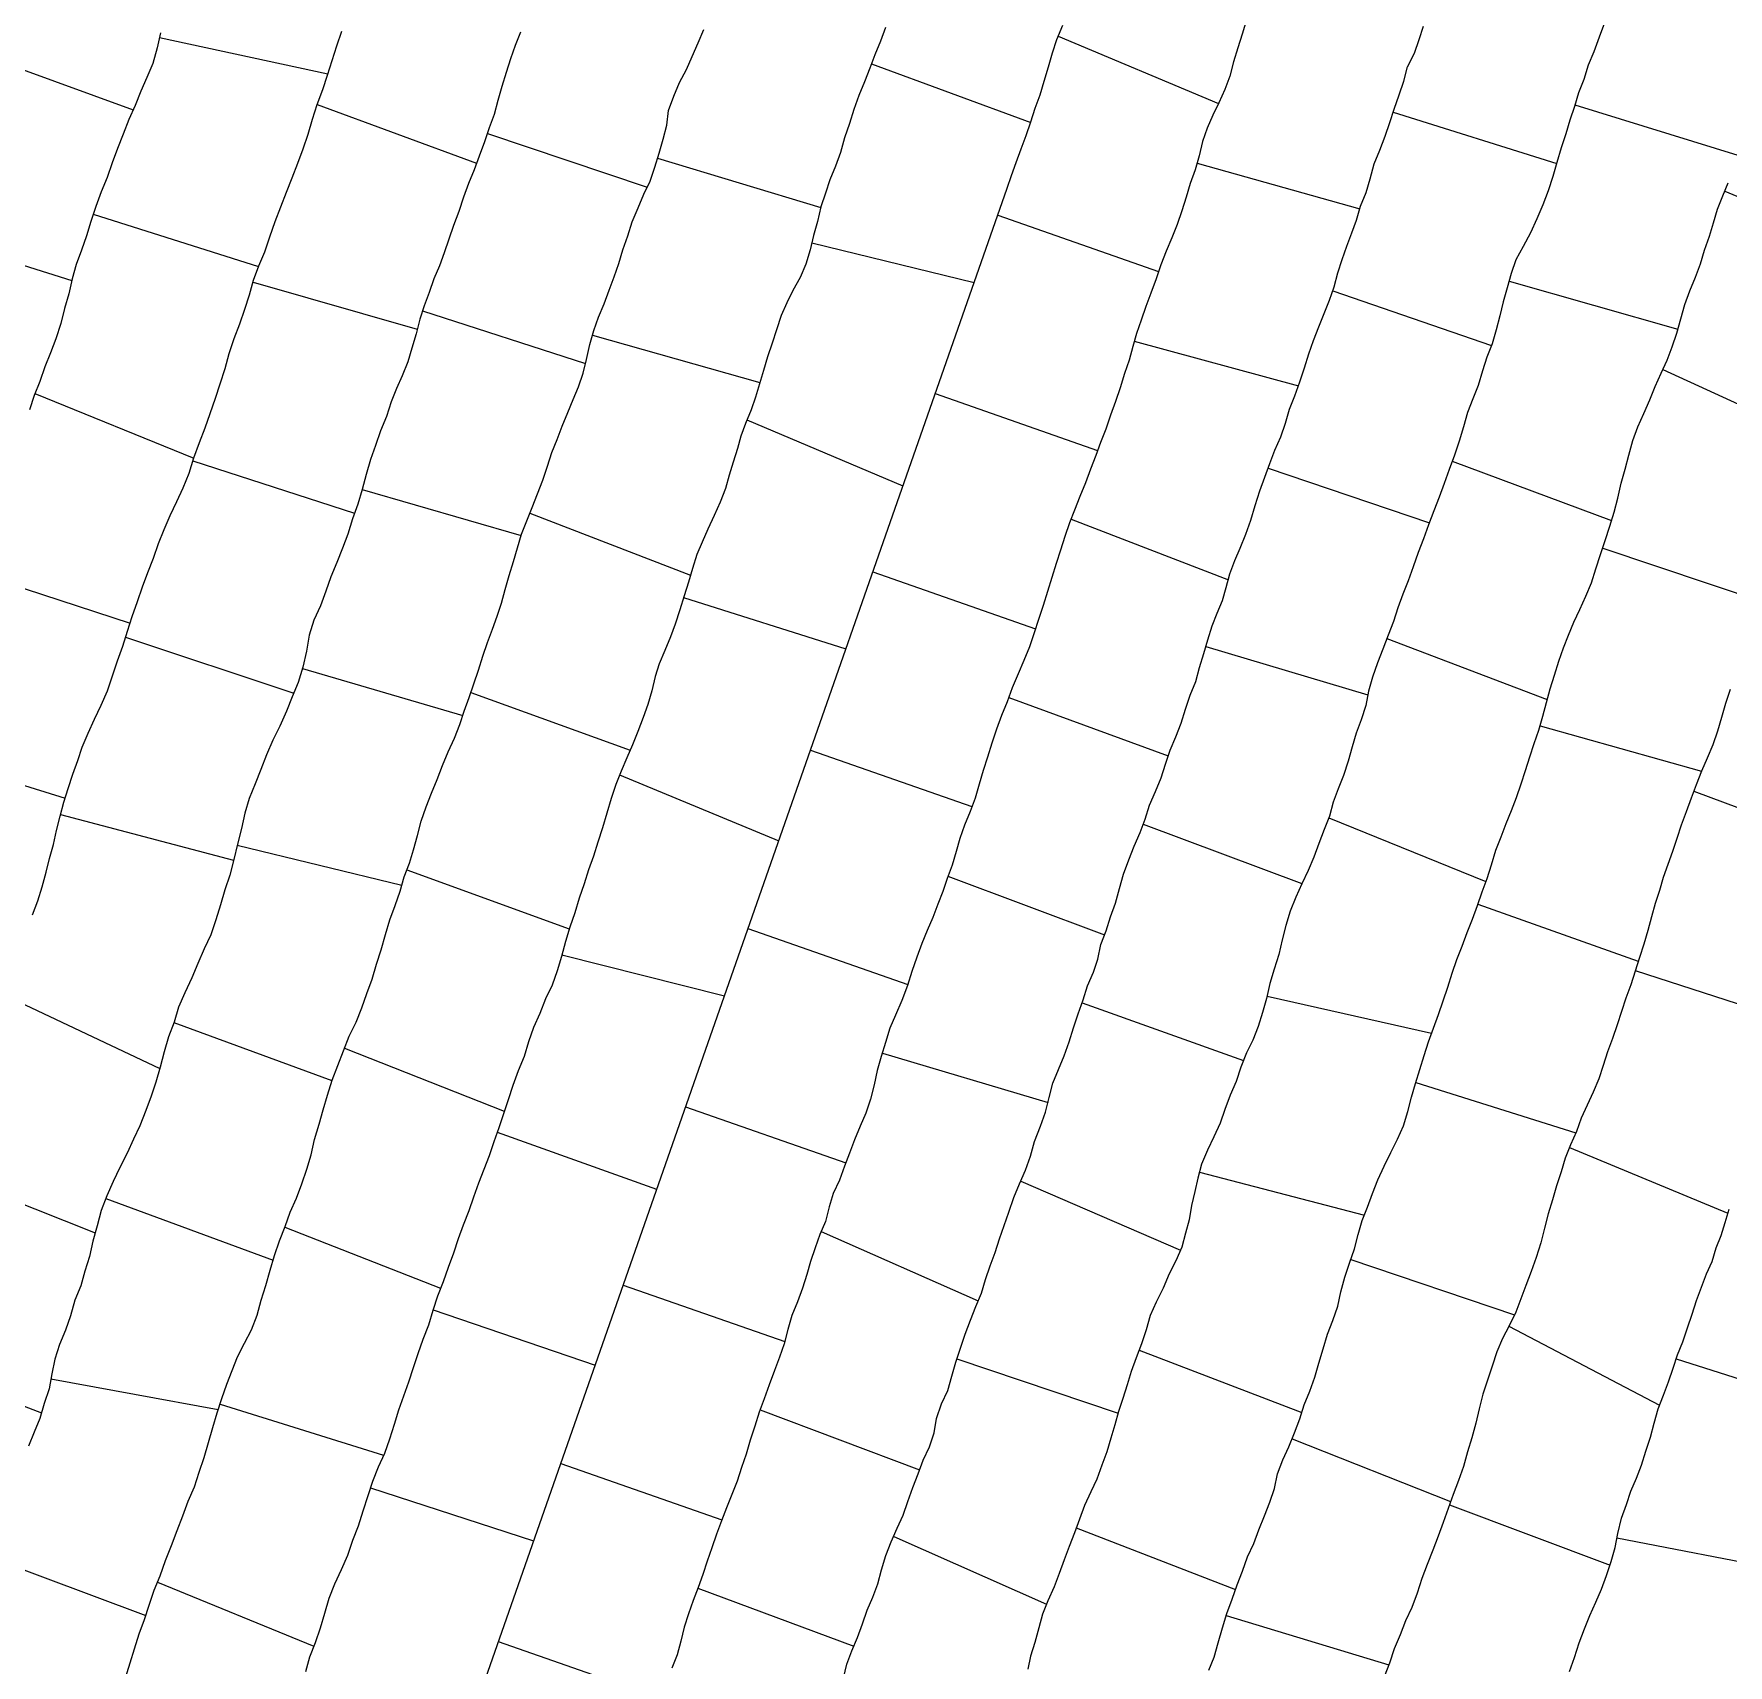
# Model space of a CAD drawing. Extents: x 703186 to 703989, y 1560402 to 1561368.
# Drawn here: x 703817.19 to 703862.04, y 1560489.31 to 1560532.48 of the extents above; entities that cross this region are included whole.
import ezdxf

# ---------------------------------------------------------------- set-up
doc = ezdxf.new("R2010")
doc.units = 0
doc.layers.add('10124_2002_REAL', color=30, linetype='Continuous')
doc.layers.add('AGROCAD PLL', color=7, linetype='Continuous')

msp = doc.modelspace()

# ---------------------------------------------------------------- linework, layer by layer
at = {"layer": '10124_2002_REAL'}
for points in [[(703849.2865, 1560532.8462), (703849.1762, 1560532.4709), (703849.0606, 1560532.1134), (703848.9493, 1560531.7413), (703848.8456, 1560531.359), (703848.7154, 1560531.004), (703848.5551, 1560530.6577), (703848.3996, 1560530.3279), (703848.2491, 1560529.982), (703848.1286, 1560529.6269), (703848.0369, 1560529.2501), (703847.9327, 1560528.8774), (703847.8005, 1560528.5225), (703847.6952, 1560528.1594), (703847.5813, 1560527.7928), (703847.4574, 1560527.4334), (703847.3149, 1560527.0826), (703847.165, 1560526.7258), (703847.0247, 1560526.369), (703846.9017, 1560525.9973), (703846.7615, 1560525.6208), (703846.6285, 1560525.2607), (703846.4989, 1560524.9041), (703846.375, 1560524.5455), (703846.2824, 1560524.2038), (703846.189, 1560523.8402), (703846.0645, 1560523.4867), (703845.9469, 1560523.1139), (703845.8197, 1560522.7456), (703845.6951, 1560522.3863), (703845.5714, 1560522.0179), (703845.4304, 1560521.6683), (703845.2984, 1560521.3177), (703845.1648, 1560520.9547), (703845.0333, 1560520.5969), (703844.8817, 1560520.2395), (703844.7416, 1560519.8772), (703844.6096, 1560519.5351), (703844.4801, 1560519.1724), (703844.369, 1560518.8155), (703844.2534, 1560518.4593), (703844.1381, 1560518.0955), (703844.0275, 1560517.7214), (703843.9082, 1560517.3471), (703843.7846, 1560516.9837), (703843.6671, 1560516.6277), (703843.5475, 1560516.259), (703843.3945, 1560515.8961), (703843.2442, 1560515.5399), (703843.0916, 1560515.1725), (703842.9553, 1560514.8014), (703842.8074, 1560514.4387), (703842.6716, 1560514.0762), (703842.5489, 1560513.7042), (703842.4337, 1560513.3407), (703842.3176, 1560512.9871), (703842.2159, 1560512.6218), (703842.1068, 1560512.251), (703841.973, 1560511.8971), (703841.8231, 1560511.5387), (703841.7069, 1560511.1801), (703841.6067, 1560510.8381), (703841.4996, 1560510.4825), (703841.3647, 1560510.1231), (703841.2499, 1560509.7795), (703841.1179, 1560509.4464), (703840.9901, 1560509.092), (703840.8379, 1560508.7495), (703840.6965, 1560508.4077), (703840.5642, 1560508.0463), (703840.436, 1560507.6684), (703840.3208, 1560507.2958), (703840.1693, 1560506.8925), (703840.0011, 1560506.5115), (703839.8492, 1560506.1643), (703839.7357, 1560505.7877), (703839.624, 1560505.4119), (703839.515, 1560505.0464), (703839.4378, 1560504.6624), (703839.337, 1560504.2838), (703839.2149, 1560503.914), (703839.0643, 1560503.5706), (703838.9164, 1560503.2136), (703838.7788, 1560502.8599), (703838.6478, 1560502.5085), (703838.5158, 1560502.1427), (703838.353, 1560501.7887), (703838.2469, 1560501.4325), (703838.151, 1560501.0501), (703837.9967, 1560500.7017), (703837.8704, 1560500.3519), (703837.7518, 1560499.9932), (703837.6502, 1560499.6442), (703837.5361, 1560499.2809), (703837.4016, 1560498.921), (703837.2586, 1560498.5616), (703837.1491, 1560498.1891), (703837.0541, 1560497.8134), (703836.9309, 1560497.4618), (703836.8001, 1560497.1054), (703836.6592, 1560496.7294), (703836.5255, 1560496.3567), (703836.3917, 1560496.0006), (703836.2725, 1560495.6328), (703836.1548, 1560495.2612), (703836.0434, 1560494.8906), (703835.9261, 1560494.5415), (703835.8098, 1560494.1798), (703835.6657, 1560493.8225), (703835.5259, 1560493.4669), (703835.3942, 1560493.124), (703835.2641, 1560492.7731), (703835.135, 1560492.4158), (703835.0136, 1560492.0605), (703834.896, 1560491.7035), (703834.7739, 1560491.3592), (703834.6454, 1560491.0132), (703834.5175, 1560490.6686), (703834.4066, 1560490.3077), (703834.3168, 1560489.9431), (703834.2167, 1560489.5805), (703834.0822, 1560489.2225)], [(703858.7639, 1560532.7704), (703858.6244, 1560532.3896), (703858.4809, 1560532.0073), (703858.3319, 1560531.6485), (703858.2165, 1560531.273), (703858.0809, 1560530.9165), (703857.971, 1560530.5606), (703857.8528, 1560530.199), (703857.7428, 1560529.835), (703857.6181, 1560529.4623), (703857.5096, 1560529.0727), (703857.3977, 1560528.7048), (703857.2722, 1560528.3268), (703857.1362, 1560527.9537), (703856.9753, 1560527.5862), (703856.806, 1560527.2171), (703856.617, 1560526.853), (703856.4235, 1560526.5012), (703856.3006, 1560526.139), (703856.193, 1560525.7587), (703856.0863, 1560525.3917), (703855.997, 1560525.0175), (703855.9019, 1560524.6452), (703855.7948, 1560524.275), (703855.652, 1560523.9207), (703855.5358, 1560523.5572), (703855.4192, 1560523.176), (703855.286, 1560522.8185), (703855.1373, 1560522.4545), (703855.0324, 1560522.0766), (703854.9169, 1560521.7026), (703854.7952, 1560521.3269), (703854.6564, 1560520.9542), (703854.5215, 1560520.5777), (703854.3906, 1560520.22), (703854.2505, 1560519.856), (703854.1109, 1560519.483), (703853.9742, 1560519.1167), (703853.8392, 1560518.7495), (703853.7063, 1560518.377), (703853.566, 1560518.006), (703853.4271, 1560517.6528), (703853.3011, 1560517.2878), (703853.181, 1560516.9233), (703853.0432, 1560516.567), (703852.9029, 1560516.1981), (703852.7609, 1560515.8347), (703852.6289, 1560515.4576), (703852.523, 1560515.0818), (703852.4456, 1560514.7043), (703852.3279, 1560514.3259), (703852.1924, 1560513.9705), (703852.0868, 1560513.6116), (703851.986, 1560513.2312), (703851.8562, 1560512.855), (703851.7215, 1560512.5006), (703851.5849, 1560512.1424), (703851.489, 1560511.7712), (703851.3466, 1560511.4186), (703851.2064, 1560511.0515), (703851.0717, 1560510.6929), (703850.9191, 1560510.3408), (703850.7526, 1560509.9826), (703850.5983, 1560509.6296), (703850.4509, 1560509.2639), (703850.3295, 1560508.8842), (703850.2326, 1560508.506), (703850.1441, 1560508.1175), (703850.0218, 1560507.7249), (703849.9108, 1560507.3434), (703849.8221, 1560506.9505), (703849.7158, 1560506.5773), (703849.5999, 1560506.2056), (703849.4557, 1560505.847), (703849.2879, 1560505.5089), (703849.1421, 1560505.1299), (703849.0141, 1560504.7491), (703848.8603, 1560504.3921), (703848.7135, 1560504.0156), (703848.5963, 1560503.646), (703848.4256, 1560503.2862), (703848.2567, 1560502.9324), (703848.0998, 1560502.5652), (703848.004, 1560502.1982), (703847.9253, 1560501.8378), (703847.8337, 1560501.4708), (703847.7713, 1560501.0926), (703847.6771, 1560500.7413), (703847.5797, 1560500.3668), (703847.4231, 1560500.0047), (703847.2459, 1560499.6609), (703847.0852, 1560499.2827), (703846.9014, 1560498.9122), (703846.7411, 1560498.5571), (703846.6359, 1560498.1765), (703846.5123, 1560497.8099), (703846.3718, 1560497.4433), (703846.237, 1560497.0812), (703846.1336, 1560496.7288), (703846.0169, 1560496.3636), (703845.9046, 1560496.0162), (703845.8025, 1560495.6668), (703845.6976, 1560495.3124), (703845.5951, 1560494.9522), (703845.4623, 1560494.5972), (703845.3275, 1560494.2297), (703845.167, 1560493.892), (703845.0025, 1560493.53), (703844.8719, 1560493.1681), (703844.7341, 1560492.8114), (703844.5933, 1560492.4467), (703844.4686, 1560492.091), (703844.3303, 1560491.7304), (703844.1954, 1560491.381), (703844.0328, 1560491.0098), (703843.8952, 1560490.654), (703843.7922, 1560490.2924), (703843.6923, 1560489.9102), (703843.5764, 1560489.5481), (703843.5011, 1560489.1989)], [(703813.668, 1560444.7559), (703842.9533, 1560528.3916), (703843.0714, 1560528.7292), (703843.1936, 1560529.0752), (703843.3265, 1560529.4408), (703843.4601, 1560529.786), (703843.5855, 1560530.1479), (703843.6998, 1560530.5166), (703843.8249, 1560530.8651), (703843.9325, 1560531.224), (703844.0522, 1560531.6025), (703844.157, 1560531.975), (703844.2707, 1560532.332), (703844.4293, 1560532.7102)], [(703830.0728, 1560532.523), (703829.9342, 1560532.1713), (703829.8088, 1560531.8193), (703829.6912, 1560531.4523), (703829.5786, 1560531.082), (703829.4728, 1560530.7162), (703829.3723, 1560530.3444), (703829.2483, 1560529.9885), (703829.1239, 1560529.6185), (703828.9804, 1560529.2466), (703828.8451, 1560528.8775), (703828.6953, 1560528.5154), (703828.5646, 1560528.1542), (703828.4381, 1560527.779), (703828.3003, 1560527.4088), (703828.1736, 1560527.0418), (703828.0501, 1560526.6883), (703827.9296, 1560526.3383), (703827.7833, 1560525.9921), (703827.6522, 1560525.6352), (703827.5239, 1560525.2856), (703827.4076, 1560524.9248), (703827.3082, 1560524.5368), (703827.1997, 1560524.1629), (703827.0872, 1560523.8007), (703826.939, 1560523.4263), (703826.7931, 1560523.0933), (703826.6522, 1560522.7368), (703826.5237, 1560522.3482), (703826.3719, 1560521.9702), (703826.2344, 1560521.5861), (703826.1043, 1560521.2105), (703825.9875, 1560520.8217), (703825.8796, 1560520.4231), (703825.7661, 1560520.0305), (703825.626, 1560519.6422), (703825.5014, 1560519.2415), (703825.3654, 1560518.8682), (703825.2138, 1560518.4916), (703825.0561, 1560518.1131), (703824.9196, 1560517.7262), (703824.7755, 1560517.3453), (703824.6015, 1560516.962), (703824.4823, 1560516.5626), (703824.4125, 1560516.1389), (703824.3084, 1560515.7155), (703824.1887, 1560515.3096), (703824.0326, 1560514.936), (703823.8835, 1560514.5525), (703823.7011, 1560514.1593), (703823.5136, 1560513.7891), (703823.3479, 1560513.399), (703823.2003, 1560513.0072), (703823.0475, 1560512.6322), (703822.8887, 1560512.2409), (703822.7793, 1560511.8587), (703822.6906, 1560511.4502), (703822.5829, 1560511.0331), (703822.4838, 1560510.6262), (703822.375, 1560510.2162), (703822.2432, 1560509.8215), (703822.1343, 1560509.4259), (703822.0095, 1560509.0296), (703821.8777, 1560508.6364), (703821.6985, 1560508.2613), (703821.5306, 1560507.8792), (703821.3735, 1560507.4927), (703821.1893, 1560507.101), (703821.0238, 1560506.7203), (703820.9037, 1560506.3252), (703820.7594, 1560505.9316), (703820.6398, 1560505.5344), (703820.5335, 1560505.1325), (703820.42, 1560504.7397), (703820.2992, 1560504.363), (703820.155, 1560503.9822), (703819.9981, 1560503.5784), (703819.8324, 1560503.2275), (703819.6653, 1560502.8549), (703819.4701, 1560502.478), (703819.2911, 1560502.1057), (703819.1206, 1560501.7276), (703818.9776, 1560501.3412), (703818.8666, 1560500.9341), (703818.7512, 1560500.5246), (703818.6615, 1560500.1213), (703818.5437, 1560499.7359), (703818.4354, 1560499.3468), (703818.2794, 1560498.9641), (703818.1588, 1560498.5548), (703818.0315, 1560498.1689), (703817.8741, 1560497.7924), (703817.7501, 1560497.4064), (703817.6679, 1560497.0208), (703817.594, 1560496.6173), (703817.4649, 1560496.2276), (703817.3481, 1560495.8375), (703817.2, 1560495.4694), (703817.0497, 1560495.1025)], [(703820.5434, 1560532.5054), (703820.4577, 1560532.1067), (703820.3449, 1560531.698), (703820.1797, 1560531.3281), (703820.0224, 1560530.9605), (703819.8696, 1560530.5827), (703819.7028, 1560530.2129), (703819.5594, 1560529.826), (703819.4071, 1560529.4464), (703819.2619, 1560529.0621), (703819.1304, 1560528.6746), (703818.9754, 1560528.2956), (703818.8288, 1560527.9142), (703818.7023, 1560527.5151), (703818.5865, 1560527.1376), (703818.4542, 1560526.7522), (703818.3128, 1560526.3781), (703818.2062, 1560525.9987), (703818.1133, 1560525.6015), (703818.0059, 1560525.2096), (703817.9073, 1560524.8113), (703817.7768, 1560524.4107), (703817.6334, 1560524.0384), (703817.4833, 1560523.6695), (703817.3487, 1560523.2817), (703817.197, 1560522.9083), (703817.0736, 1560522.5289)], [(703817.1558, 1560509.1627), (703817.2934, 1560509.5308), (703817.4145, 1560509.9022), (703817.5174, 1560510.2901), (703817.6029, 1560510.6576), (703817.7087, 1560511.024), (703817.7909, 1560511.3973), (703817.8879, 1560511.7766), (703817.9869, 1560512.1495), (703818.0966, 1560512.5107), (703818.2242, 1560512.8835), (703818.3551, 1560513.2519), (703818.4681, 1560513.6031), (703818.6254, 1560513.9723), (703818.7935, 1560514.3449), (703818.9711, 1560514.7104), (703819.1394, 1560515.0938), (703819.2764, 1560515.4878), (703819.4024, 1560515.8835), (703819.5434, 1560516.2785), (703819.6742, 1560516.6726), (703819.7957, 1560517.0616), (703819.9324, 1560517.4585), (703820.0717, 1560517.8414), (703820.2099, 1560518.222), (703820.3558, 1560518.5994), (703820.4886, 1560518.9888), (703820.6369, 1560519.3601), (703820.8031, 1560519.7313), (703820.9744, 1560520.1002), (703821.1417, 1560520.4682), (703821.2999, 1560520.8535), (703821.4295, 1560521.2552), (703821.5727, 1560521.6614), (703821.7272, 1560522.0483), (703821.8613, 1560522.4347), (703822.0002, 1560522.8353), (703822.1272, 1560523.2179), (703822.2546, 1560523.619), (703822.3636, 1560524.021), (703822.4938, 1560524.4152), (703822.6458, 1560524.8071), (703822.7753, 1560525.1911), (703822.8994, 1560525.5727), (703823.0095, 1560525.9573), (703823.1458, 1560526.3397), (703823.3074, 1560526.7126), (703823.437, 1560527.1058), (703823.5757, 1560527.5094), (703823.7288, 1560527.8997), (703823.8776, 1560528.2889), (703824.0297, 1560528.6691), (703824.1774, 1560529.0539), (703824.3173, 1560529.4394), (703824.4504, 1560529.8203), (703824.5717, 1560530.2224), (703824.691, 1560530.6126), (703824.8371, 1560531.0084), (703824.9603, 1560531.3894), (703825.089, 1560531.7752), (703825.2127, 1560532.1625), (703825.3441, 1560532.5497)], [(703819.6175, 1560488.9672), (703819.7407, 1560489.3666), (703819.8533, 1560489.7386), (703819.9819, 1560490.132), (703820.1235, 1560490.5119), (703820.2428, 1560490.8959), (703820.3752, 1560491.2875), (703820.5327, 1560491.6737), (703820.6795, 1560492.0782), (703820.8334, 1560492.4766), (703820.9843, 1560492.8661), (703821.1356, 1560493.2598), (703821.2803, 1560493.6461), (703821.4421, 1560494.0223), (703821.5716, 1560494.4142), (703821.6986, 1560494.8041), (703821.8186, 1560495.2001), (703821.9279, 1560495.5989), (703822.048, 1560495.9875), (703822.1652, 1560496.3616), (703822.3013, 1560496.7422), (703822.4387, 1560497.1082), (703822.5817, 1560497.466), (703822.7641, 1560497.8252), (703822.9527, 1560498.184), (703823.1003, 1560498.5704), (703823.213, 1560498.9622), (703823.3282, 1560499.3572), (703823.4469, 1560499.7592), (703823.5617, 1560500.1469), (703823.6941, 1560500.5341), (703823.8448, 1560500.9175), (703823.9798, 1560501.2973), (703824.1436, 1560501.6674), (703824.2809, 1560502.0452), (703824.4193, 1560502.4287), (703824.5309, 1560502.81), (703824.6185, 1560503.2138), (703824.7397, 1560503.62), (703824.8504, 1560504.0014), (703824.9626, 1560504.3947), (703825.0854, 1560504.7908), (703825.2377, 1560505.1724), (703825.3869, 1560505.5647), (703825.5384, 1560505.9488), (703825.7231, 1560506.3231), (703825.8707, 1560506.7051), (703826.0046, 1560507.0797), (703826.1427, 1560507.4642), (703826.2623, 1560507.8574), (703826.3867, 1560508.2379), (703826.5019, 1560508.6398), (703826.618, 1560509.0341), (703826.7524, 1560509.4144), (703826.8852, 1560509.7877), (703826.9982, 1560510.1666), (703827.1309, 1560510.5337), (703827.2444, 1560510.886), (703827.3447, 1560511.2619), (703827.4433, 1560511.643), (703827.5758, 1560512.023), (703827.719, 1560512.386), (703827.8677, 1560512.7476), (703828.0099, 1560513.1184), (703828.1599, 1560513.4809), (703828.3277, 1560513.838), (703828.4645, 1560514.1996), (703828.5827, 1560514.5548), (703828.7113, 1560514.9154), (703828.8411, 1560515.2744), (703828.9648, 1560515.6402), (703829.0777, 1560516.0109), (703829.1973, 1560516.3721), (703829.334, 1560516.7241), (703829.4562, 1560517.0695), (703829.5691, 1560517.4144), (703829.6692, 1560517.7741), (703829.7702, 1560518.1473), (703829.8845, 1560518.511), (703829.9945, 1560518.8785), (703830.1034, 1560519.2406), (703830.2438, 1560519.5938), (703830.381, 1560519.9485), (703830.5254, 1560520.3027), (703830.667, 1560520.6666), (703830.7895, 1560521.0373), (703830.9055, 1560521.396), (703831.0431, 1560521.7451), (703831.1794, 1560522.0967), (703831.3269, 1560522.4551), (703831.4675, 1560522.806), (703831.6129, 1560523.1419), (703831.7329, 1560523.5032), (703831.8244, 1560523.8644), (703831.9117, 1560524.2562), (703832.0161, 1560524.6262), (703832.1355, 1560524.9824), (703832.2915, 1560525.3319), (703832.424, 1560525.693), (703832.5484, 1560526.049), (703832.6763, 1560526.4047), (703832.7866, 1560526.7661), (703832.9107, 1560527.1364), (703833.0292, 1560527.5018), (703833.1869, 1560527.8758), (703833.3412, 1560528.2327), (703833.5032, 1560528.5794), (703833.6307, 1560528.9519), (703833.7433, 1560529.3249), (703833.851, 1560529.6903), (703833.9449, 1560530.0591), (703833.9937, 1560530.4503), (703834.1336, 1560530.8323), (703834.2865, 1560531.1959), (703834.47, 1560531.5344), (703834.6216, 1560531.8802), (703834.7789, 1560532.245), (703834.9304, 1560532.5934)], [(703839.7336, 1560532.6444), (703839.6004, 1560532.289), (703839.4553, 1560531.9265), (703839.3242, 1560531.5705), (703839.1767, 1560531.2111), (703839.0274, 1560530.8472), (703838.8936, 1560530.4791), (703838.7789, 1560530.1053), (703838.6495, 1560529.7235), (703838.5422, 1560529.3369), (703838.4078, 1560528.979), (703838.2644, 1560528.6131), (703838.1452, 1560528.2609), (703838.0273, 1560527.9056), (703837.935, 1560527.5133), (703837.83, 1560527.1385), (703837.7377, 1560526.7591), (703837.6265, 1560526.3864), (703837.4743, 1560526.031), (703837.2807, 1560525.6864), (703837.1234, 1560525.3605), (703836.9761, 1560525.0262), (703836.8489, 1560524.647), (703836.7355, 1560524.2907), (703836.6124, 1560523.9332), (703836.5075, 1560523.5695), (703836.3975, 1560523.2188), (703836.2902, 1560522.8667), (703836.1796, 1560522.5277), (703836.028, 1560522.1699), (703835.9042, 1560521.8323), (703835.8131, 1560521.5035), (703835.7051, 1560521.1474), (703835.5934, 1560520.8005), (703835.4984, 1560520.4468), (703835.3589, 1560520.0834), (703835.2026, 1560519.7311), (703835.0334, 1560519.3747), (703834.8819, 1560519.0306), (703834.742, 1560518.6961), (703834.6239, 1560518.3278), (703834.5167, 1560517.9644), (703834.4037, 1560517.6073), (703834.2871, 1560517.2397), (703834.1718, 1560516.8584), (703834.0405, 1560516.5232), (703833.8912, 1560516.1622), (703833.7458, 1560515.81), (703833.6386, 1560515.4677), (703833.5479, 1560515.0881), (703833.446, 1560514.7311), (703833.3194, 1560514.3905), (703833.1831, 1560514.0118), (703833.0338, 1560513.6652), (703832.8842, 1560513.3208), (703832.7374, 1560512.9659), (703832.5929, 1560512.6164), (703832.4713, 1560512.2414), (703832.3559, 1560511.851), (703832.2436, 1560511.4626), (703832.1166, 1560511.0866), (703832.0035, 1560510.7154), (703831.8699, 1560510.3535), (703831.7544, 1560509.9813), (703831.6265, 1560509.6059), (703831.5074, 1560509.2185), (703831.3749, 1560508.8394), (703831.2616, 1560508.4622), (703831.1613, 1560508.0653), (703831.0418, 1560507.6826), (703830.9141, 1560507.3054), (703830.7381, 1560506.937), (703830.5831, 1560506.5555), (703830.4144, 1560506.1845), (703830.2874, 1560505.8023), (703830.1675, 1560505.4136), (703830.0156, 1560505.0329), (703829.8742, 1560504.6444), (703829.7486, 1560504.2722), (703829.6213, 1560503.9003), (703829.4968, 1560503.5241), (703829.3642, 1560503.1549), (703829.2474, 1560502.7872), (703829.1072, 1560502.4227), (703828.9652, 1560502.064), (703828.8325, 1560501.6948), (703828.7021, 1560501.3274), (703828.557, 1560500.9553), (703828.4256, 1560500.5852), (703828.3013, 1560500.2083), (703828.1597, 1560499.8266), (703828.0248, 1560499.4498), (703827.8803, 1560499.072), (703827.7505, 1560498.6924), (703827.6352, 1560498.303), (703827.4908, 1560497.927), (703827.3531, 1560497.55), (703827.2354, 1560497.171), (703827.1053, 1560496.7983), (703826.9733, 1560496.4213), (703826.8477, 1560496.0577), (703826.7295, 1560495.6727), (703826.6092, 1560495.2835), (703826.4723, 1560494.9094), (703826.3026, 1560494.5429), (703826.1584, 1560494.1689), (703826.0335, 1560493.7857), (703825.8968, 1560493.3844), (703825.7767, 1560492.9883), (703825.6283, 1560492.6048), (703825.4942, 1560492.2051), (703825.3256, 1560491.8307), (703825.152, 1560491.4483), (703824.999, 1560491.0743), (703824.8875, 1560490.6763), (703824.7679, 1560490.282), (703824.6372, 1560489.8981), (703824.491, 1560489.5193), (703824.3784, 1560489.1318)], [(703838.6233, 1560488.9583), (703838.7117, 1560489.3296), (703838.8468, 1560489.6874), (703838.9957, 1560490.0399), (703839.1257, 1560490.4005), (703839.2466, 1560490.7583), (703839.3995, 1560491.1101), (703839.5333, 1560491.4617), (703839.6318, 1560491.8304), (703839.7469, 1560492.2048), (703839.889, 1560492.5709), (703840.0475, 1560492.9282), (703840.1985, 1560493.2798), (703840.3286, 1560493.6369), (703840.4582, 1560494.0106), (703840.6001, 1560494.367), (703840.7295, 1560494.7324), (703840.8994, 1560495.0852), (703841.0205, 1560495.4572), (703841.0871, 1560495.8359), (703841.218, 1560496.2202), (703841.3827, 1560496.5766), (703841.49, 1560496.9543), (703841.594, 1560497.3256), (703841.7184, 1560497.695), (703841.8445, 1560498.0632), (703841.9886, 1560498.4351), (703842.1285, 1560498.7957), (703842.2766, 1560499.1491), (703842.3838, 1560499.5146), (703842.505, 1560499.8736), (703842.6339, 1560500.2312), (703842.7525, 1560500.5902), (703842.8737, 1560500.9406), (703843.0038, 1560501.2975), (703843.131, 1560501.683), (703843.2853, 1560502.0485), (703843.4411, 1560502.41), (703843.5753, 1560502.7741), (703843.6795, 1560503.169), (703843.8337, 1560503.5672), (703843.9679, 1560503.9398), (703844.0704, 1560504.3262), (703844.1623, 1560504.7106), (703844.3164, 1560505.0716), (703844.4686, 1560505.4366), (703844.5963, 1560505.7987), (703844.7143, 1560506.1778), (703844.8359, 1560506.548), (703844.9682, 1560506.9177), (703845.0847, 1560507.2853), (703845.2435, 1560507.6478), (703845.358, 1560507.9931), (703845.4349, 1560508.3784), (703845.5756, 1560508.7407), (703845.692, 1560509.1083), (703845.8252, 1560509.4745), (703845.9253, 1560509.8624), (703846.0383, 1560510.2412), (703846.1778, 1560510.6171), (703846.3192, 1560510.9789), (703846.4726, 1560511.3393), (703846.6056, 1560511.6958), (703846.7249, 1560512.0699), (703846.8801, 1560512.4248), (703847.0295, 1560512.7856), (703847.1442, 1560513.151), (703847.2695, 1560513.518), (703847.4229, 1560513.8762), (703847.5599, 1560514.2385), (703847.6735, 1560514.6084), (703847.7976, 1560514.9776), (703847.9518, 1560515.3351), (703848.0459, 1560515.7085), (703848.1635, 1560516.0843), (703848.2708, 1560516.444), (703848.3779, 1560516.8103), (703848.5161, 1560517.1504), (703848.6571, 1560517.4806), (703848.7555, 1560517.8228), (703848.8533, 1560518.1886), (703848.9856, 1560518.5452), (703849.1242, 1560518.8678), (703849.276, 1560519.2365), (703849.4037, 1560519.6118), (703849.5233, 1560519.9946), (703849.644, 1560520.3841), (703849.7802, 1560520.7449), (703849.9047, 1560521.1121), (703850.0436, 1560521.4646), (703850.1988, 1560521.8105), (703850.3273, 1560522.1776), (703850.4335, 1560522.5439), (703850.5709, 1560522.9031), (703850.7022, 1560523.2713), (703850.8221, 1560523.6424), (703850.9448, 1560524.0072), (703851.0645, 1560524.3636), (703851.2021, 1560524.723), (703851.3445, 1560525.0809), (703851.4922, 1560525.4279), (703851.614, 1560525.7817), (703851.7076, 1560526.1567), (703851.8255, 1560526.5045), (703851.9439, 1560526.8641), (703852.078, 1560527.2171), (703852.2054, 1560527.551), (703852.3071, 1560527.9215), (703852.4599, 1560528.2812), (703852.5671, 1560528.6445), (703852.67, 1560529.041), (703852.8198, 1560529.4013), (703852.9618, 1560529.7744), (703853.0857, 1560530.1347), (703853.1957, 1560530.4854), (703853.3353, 1560530.8638), (703853.4524, 1560531.2268), (703853.5569, 1560531.6093), (703853.7423, 1560531.968), (703853.8636, 1560532.3271), (703853.9777, 1560532.682)], [(703848.2938, 1560489.1702), (703848.4339, 1560489.5219), (703848.5406, 1560489.898), (703848.6579, 1560490.2961), (703848.7728, 1560490.677), (703848.9101, 1560491.0495), (703849.0476, 1560491.4316), (703849.1848, 1560491.7959), (703849.3133, 1560492.1732), (703849.4838, 1560492.5285), (703849.6156, 1560492.8855), (703849.7707, 1560493.2544), (703849.907, 1560493.6213), (703850.0285, 1560493.9831), (703850.1127, 1560494.3655), (703850.2525, 1560494.7434), (703850.4152, 1560495.0878), (703850.5604, 1560495.4543), (703850.6992, 1560495.8235), (703850.8152, 1560496.1931), (703850.9642, 1560496.5598), (703851.0974, 1560496.9283), (703851.2086, 1560497.2978), (703851.3184, 1560497.6821), (703851.4386, 1560498.0619), (703851.5743, 1560498.4321), (703851.7086, 1560498.8087), (703851.7894, 1560499.1894), (703851.8966, 1560499.5771), (703852.0196, 1560499.9441), (703852.1471, 1560500.3217), (703852.2505, 1560500.7032), (703852.3525, 1560501.0721), (703852.4952, 1560501.4298), (703852.629, 1560501.7888), (703852.7694, 1560502.1495), (703852.9387, 1560502.5127), (703853.1137, 1560502.871), (703853.2891, 1560503.2297), (703853.447, 1560503.5799), (703853.559, 1560503.9583), (703853.6557, 1560504.3401), (703853.7647, 1560504.7033), (703853.8794, 1560505.0697), (703853.9966, 1560505.4447), (703854.1069, 1560505.8065), (703854.2381, 1560506.1621), (703854.3716, 1560506.5264), (703854.5009, 1560506.8901), (703854.616, 1560507.2528), (703854.739, 1560507.6225), (703854.8559, 1560507.979), (703854.996, 1560508.3347), (703855.1361, 1560508.7002), (703855.2693, 1560509.0509), (703855.4061, 1560509.4114), (703855.5329, 1560509.7684), (703855.658, 1560510.1269), (703855.775, 1560510.4901), (703855.8866, 1560510.8761), (703856.0327, 1560511.2308), (703856.1683, 1560511.5802), (703856.3026, 1560511.9227), (703856.4386, 1560512.2692), (703856.5615, 1560512.627), (703856.6805, 1560512.9824), (703856.7866, 1560513.3437), (703856.9059, 1560513.702), (703857.0292, 1560514.0522), (703857.1321, 1560514.4185), (703857.2325, 1560514.7879), (703857.3315, 1560515.1496), (703857.4401, 1560515.5086), (703857.5589, 1560515.8756), (703857.683, 1560516.2281), (703857.814, 1560516.5676), (703857.9592, 1560516.9052), (703858.1172, 1560517.2485), (703858.2723, 1560517.5974), (703858.4216, 1560517.9537), (703858.5354, 1560518.3252), (703858.6608, 1560518.6977), (703858.7878, 1560519.075), (703858.9088, 1560519.4524), (703859.02, 1560519.8244), (703859.124, 1560520.195), (703859.2092, 1560520.5871), (703859.3107, 1560520.958), (703859.4073, 1560521.3325), (703859.515, 1560521.7146), (703859.6453, 1560522.0805), (703859.812, 1560522.4335), (703859.9648, 1560522.7901), (703860.1109, 1560523.1498), (703860.2697, 1560523.4958), (703860.4272, 1560523.8402), (703860.5611, 1560524.1977), (703860.6781, 1560524.5612), (703860.7894, 1560524.9373), (703860.8958, 1560525.313), (703861.0272, 1560525.6783), (703861.1794, 1560526.0377), (703861.3059, 1560526.3921), (703861.411, 1560526.7562), (703861.5423, 1560527.1238), (703861.6491, 1560527.4784), (703861.7583, 1560527.8429), (703861.8987, 1560528.1909), (703862.0425, 1560528.5352)], [(703862.0946, 1560515.1235), (703861.9694, 1560514.7605), (703861.8622, 1560514.3896), (703861.756, 1560514.027), (703861.635, 1560513.6646), (703861.4885, 1560513.3098), (703861.3341, 1560512.965), (703861.1968, 1560512.6041), (703861.0653, 1560512.2516), (703860.9329, 1560511.8919), (703860.7984, 1560511.534), (703860.684, 1560511.1842), (703860.5631, 1560510.836), (703860.4433, 1560510.4955), (703860.3232, 1560510.1492), (703860.2188, 1560509.8101), (703860.1127, 1560509.4626), (703860.0085, 1560509.1116), (703859.914, 1560508.7504), (703859.8072, 1560508.3919), (703859.6932, 1560508.0344), (703859.5766, 1560507.6746), (703859.46, 1560507.3116), (703859.3363, 1560506.9594), (703859.2177, 1560506.6066), (703859.0988, 1560506.2503), (703858.9768, 1560505.8921), (703858.848, 1560505.5351), (703858.7336, 1560505.1752), (703858.6136, 1560504.8193), (703858.4646, 1560504.4697), (703858.312, 1560504.1242), (703858.1528, 1560503.7784), (703858.022, 1560503.4272), (703857.8713, 1560503.0742), (703857.7272, 1560502.7262), (703857.6241, 1560502.3634), (703857.4998, 1560501.9894), (703857.3873, 1560501.6173), (703857.2793, 1560501.2491), (703857.1775, 1560500.8746), (703857.0817, 1560500.4823), (703856.9594, 1560500.0952), (703856.8281, 1560499.7232), (703856.6868, 1560499.3531), (703856.5569, 1560498.997), (703856.4164, 1560498.6463), (703856.2419, 1560498.2903), (703856.063, 1560497.9499), (703855.9134, 1560497.5963), (703855.7948, 1560497.2212), (703855.6706, 1560496.8523), (703855.547, 1560496.4745), (703855.4525, 1560496.0941), (703855.3625, 1560495.7127), (703855.2549, 1560495.3248), (703855.1395, 1560494.9544), (703855.036, 1560494.5672), (703854.9052, 1560494.1955), (703854.7634, 1560493.8194), (703854.6264, 1560493.4532), (703854.4967, 1560493.0827), (703854.3623, 1560492.7174), (703854.2217, 1560492.3483), (703854.0766, 1560491.9666), (703853.9288, 1560491.596), (703853.8114, 1560491.2156), (703853.6684, 1560490.836), (703853.5023, 1560490.4763), (703853.3571, 1560490.1066), (703853.1986, 1560489.7374), (703853.0778, 1560489.3623), (703852.9389, 1560488.9948)], [(703857.841, 1560489.1402), (703857.9703, 1560489.5125), (703858.0948, 1560489.8987), (703858.234, 1560490.2646), (703858.3805, 1560490.6182), (703858.5377, 1560490.9702), (703858.6847, 1560491.3213), (703858.8221, 1560491.683), (703858.9452, 1560492.0508), (703859.0457, 1560492.4159), (703859.1182, 1560492.7923), (703859.2165, 1560493.1934), (703859.3471, 1560493.5571), (703859.4677, 1560493.9098), (703859.6183, 1560494.2519), (703859.7501, 1560494.6014), (703859.8633, 1560494.9722), (703859.9882, 1560495.3444), (703860.0833, 1560495.7149), (703860.1886, 1560496.0937), (703860.3278, 1560496.4538), (703860.4572, 1560496.8086), (703860.5832, 1560497.1645), (703860.6957, 1560497.518), (703860.8379, 1560497.8675), (703860.9624, 1560498.2302), (703861.0849, 1560498.5956), (703861.205, 1560498.9574), (703861.3311, 1560499.3127), (703861.464, 1560499.6598), (703861.6147, 1560499.9933), (703861.7243, 1560500.3474), (703861.8551, 1560500.6758), (703861.9611, 1560501.0203), (703862.0662, 1560501.37)]]:
    msp.add_lwpolyline(points, dxfattribs=at)
at = {"layer": 'AGROCAD PLL', "color": 1, "true_color": 0xff0000}
for points in [[(703820.5166, 1560532.3808), (703824.9716, 1560531.4232)], [(703844.3057, 1560532.4154), (703848.5455, 1560530.6374)], [(703861.9508, 1560528.3155), (703866.1972, 1560526.542)], [(703818.763, 1560527.7066), (703823.1387, 1560526.3197)], [(703856.2419, 1560525.9315), (703860.7095, 1560524.6674)], [(703831.9814, 1560524.5031), (703836.4085, 1560523.2539)], [(703841.052, 1560522.9616), (703845.3506, 1560521.4564)], [(703830.3217, 1560519.7951), (703834.5718, 1560518.1512)], [(703839.3996, 1560518.2426), (703843.7028, 1560516.7358)], [(703819.6199, 1560516.5091), (703824.0724, 1560515.0313)], [(703832.6961, 1560512.8659), (703836.9073, 1560511.1248)], [(703817.9, 1560511.8222), (703822.4786, 1560510.6066)], [(703827.0649, 1560510.3512), (703831.3624, 1560508.7978)], [(703816.3124, 1560507.0944), (703820.5236, 1560505.0981)], [(703839.6517, 1560505.505), (703844.0373, 1560504.2014)], [(703843.3143, 1560502.1157), (703847.5471, 1560500.2915)], [(703819.0957, 1560501.6604), (703823.5245, 1560500.0214)], [(703852.053, 1560500.0429), (703856.3841, 1560498.5805)], [(703813.0997, 1560497.6382), (703817.3915, 1560495.9825)], [(703846.4489, 1560497.6445), (703850.753, 1560495.9949)], [(703860.6631, 1560497.4156), (703865.0245, 1560496.0276)]]:
    msp.add_lwpolyline(points, dxfattribs=at)
at = {"layer": 'AGROCAD PLL', "color": 5, "true_color": 0x0000ff}
for points in [[(703815.648, 1560531.9862), (703819.8178, 1560530.4679)], [(703813.984, 1560527.2727), (703818.1959, 1560525.9549)], [(703837.7831, 1560526.9459), (703842.081, 1560525.9003)], [(703851.5778, 1560525.6765), (703855.777, 1560524.2308)], [(703825.8782, 1560520.4184), (703830.0913, 1560519.2004)], [(703815.5461, 1560518.2488), (703819.7386, 1560516.8787)], [(703824.3, 1560515.6869), (703828.543, 1560514.4356)], [(703857.0603, 1560514.1629), (703861.333, 1560512.9626)], [(703857.0603, 1560514.1629), (703861.3332, 1560512.9626)], [(703813.9012, 1560513.5299), (703818.0172, 1560512.2492)], [(703841.3891, 1560510.1882), (703845.5336, 1560508.6326)], [(703831.1718, 1560508.1067), (703835.4701, 1560507.0205)], [(703859.5817, 1560507.6903), (703863.7783, 1560506.3303)], [(703853.7712, 1560504.7242), (703858.0093, 1560503.3975)], [(703814.7883, 1560502.3411), (703818.8152, 1560500.7518)], [(703823.8379, 1560500.9), (703827.9598, 1560499.2798)], [(703839.9526, 1560492.7143), (703843.998, 1560490.9197)], [(703834.7672, 1560491.3412), (703838.8974, 1560489.8073)]]:
    msp.add_lwpolyline(points, dxfattribs=at)
at = {"layer": 'AGROCAD PLL', "color": 3, "true_color": 0x00ff00}
for points in [[(703839.3654, 1560531.6824), (703843.5795, 1560530.1305)], [(703824.6912, 1560530.6132), (703828.9104, 1560529.0558)], [(703857.9842, 1560530.6034), (703862.295, 1560529.2722)], [(703853.1717, 1560530.409), (703857.5029, 1560529.0505)], [(703829.1992, 1560529.8425), (703833.4289, 1560528.4204)], [(703833.703, 1560529.1915), (703838.023, 1560527.8874)], [(703847.9822, 1560529.0546), (703852.2877, 1560527.8508)], [(703842.7044, 1560527.6807), (703846.9651, 1560526.1888)], [(703822.9966, 1560525.9121), (703827.3419, 1560524.6682)], [(703827.4798, 1560525.1488), (703831.7972, 1560523.7571)], [(703846.32, 1560524.3426), (703850.6644, 1560523.1653)], [(703860.3156, 1560523.5961), (703864.4185, 1560521.7198)], [(703817.2173, 1560522.9583), (703821.4272, 1560521.248)], [(703817.2173, 1560522.9583), (703821.427, 1560521.248)], [(703836.0676, 1560522.2634), (703840.1951, 1560520.5146)], [(703821.4037, 1560521.1751), (703825.6812, 1560519.7951)], [(703854.7364, 1560521.1691), (703858.9526, 1560519.5989)], [(703849.8612, 1560520.9839), (703854.1309, 1560519.5363)], [(703844.6479, 1560519.6344), (703848.8104, 1560518.0283)], [(703858.7192, 1560518.8713), (703862.9545, 1560517.4456)], [(703834.3895, 1560517.5626), (703838.6845, 1560516.2002)], [(703848.2182, 1560516.2677), (703852.504, 1560514.9892)], [(703853.0092, 1560516.4775), (703857.2532, 1560514.8634)], [(703828.7595, 1560515.0487), (703832.973, 1560513.5252)], [(703842.9982, 1560514.9182), (703847.2183, 1560513.3682)], [(703837.7472, 1560513.5235), (703842.022, 1560512.0267)], [(703861.1358, 1560512.4405), (703865.3796, 1560510.8573)], [(703851.4712, 1560511.7272), (703855.6303, 1560510.0475)], [(703846.5547, 1560511.5593), (703850.7568, 1560509.9916)], [(703846.5547, 1560511.5593), (703850.7566, 1560509.9917)], [(703822.5768, 1560511.0081), (703826.9328, 1560509.9472)], [(703855.4175, 1560509.4435), (703859.6613, 1560507.9361)], [(703836.0948, 1560508.8044), (703840.3289, 1560507.3219)], [(703844.9392, 1560506.8365), (703849.2106, 1560505.308)], [(703849.8366, 1560507.0148), (703854.1901, 1560506.032)], [(703820.8986, 1560506.3112), (703825.0813, 1560504.7777)], [(703820.8986, 1560506.3112), (703825.0803, 1560504.7781)], [(703825.4155, 1560505.6372), (703829.6448, 1560503.969)], [(703834.4424, 1560504.0854), (703838.6822, 1560502.6008)], [(703829.4578, 1560503.4154), (703833.6772, 1560501.9)], [(703857.8434, 1560503.0068), (703862.0363, 1560501.2706)], [(703848.0456, 1560502.3574), (703852.4107, 1560501.218)], [(703838.0343, 1560500.7866), (703842.1913, 1560498.9455)], [(703832.79, 1560499.3663), (703837.068, 1560497.8683)], [(703827.758, 1560498.7142), (703832.048, 1560497.2473)], [(703856.2369, 1560498.2808), (703860.224, 1560496.1853)], [(703841.6235, 1560497.4131), (703845.8927, 1560495.9754)], [(703817.643, 1560496.885), (703822.0749, 1560496.0733)], [(703822.1195, 1560496.2159), (703826.4492, 1560494.8595)], [(703836.4141, 1560496.0602), (703840.6377, 1560494.4733)], [(703850.4979, 1560495.2965), (703854.6941, 1560493.6341)], [(703831.1376, 1560494.6472), (703835.4053, 1560493.1529)], [(703826.1033, 1560493.9999), (703830.4185, 1560492.5934)], [(703854.6614, 1560493.5469), (703858.9135, 1560491.9561)], [(703844.7827, 1560492.9372), (703849.0027, 1560491.3069)], [(703859.0955, 1560492.6746), (703863.4778, 1560491.8305)], [(703815.9734, 1560492.1786), (703820.1565, 1560490.618)], [(703820.4629, 1560491.5025), (703824.6045, 1560489.8134)], [(703848.7551, 1560490.6183), (703853.0615, 1560489.3193)], [(703829.4852, 1560489.9282), (703833.7676, 1560488.4287)]]:
    msp.add_lwpolyline(points, dxfattribs=at)

doc.saveas('drawing.dxf')
